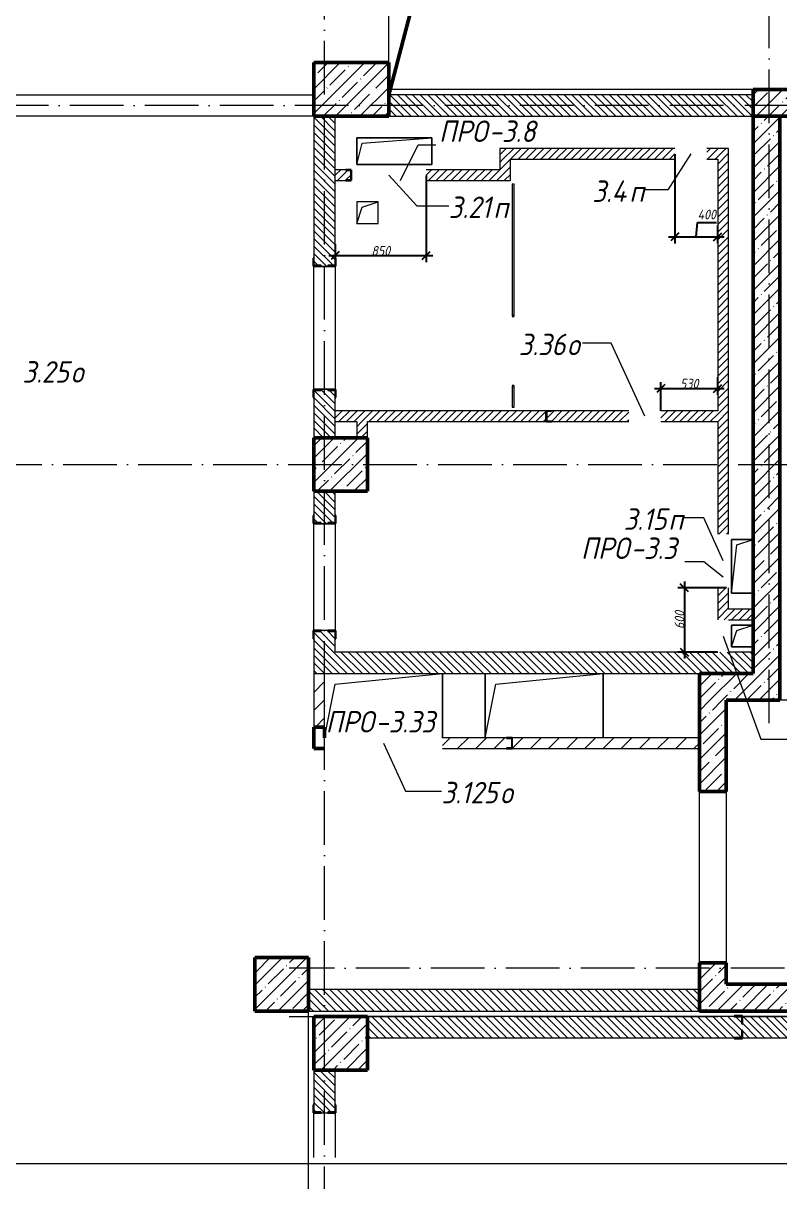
# Model space of a CAD drawing. Header units: millimetres. Extents: x -401725 to 250493, y 305116 to 802890.
# Drawn here: x 235222 to 242285, y 368780 to 379592 of the extents above; entities that cross this region are included whole.
import ezdxf

# ---------------------------------------------------------------- set-up
doc = ezdxf.new("R2010")
doc.units = ezdxf.units.MM
doc.linetypes.add('50_200_ШТРИХ_1Т_ш5_п1_п1_', pattern=[700, 500, -100, 0, -100])
for name, color, linetype, lineweight in [('A-____-____-DIMS', 7, 'Continuous', 9), ('A-DETL-____-OTLN-1', 7, 'Continuous', 50), ('A-DOOR-OPNG-MCUT', 7, 'Continuous', 35), ('A-FLOR-____-OTLN', 7, 'Continuous', 9), ('A-GENM-____-IDEN', 7, 'Continuous', 9), ('A-GENM-____-MCUT', 7, 'Continuous', 25), ('A-GENM-____-OTLN', 7, 'Continuous', 9), ('A-GENM-____-OTLN-1', 7, 'Continuous', 25), ('A-GLAZ-____-IDEN', 7, 'Continuous', 9), ('A-WALL-____-MCUT', 7, 'Continuous', 13), ('A-WALL-____-MCUT-2', 7, 'Continuous', 50), ('A-WALL-____-OTLN', 7, 'Continuous', 9), ('A-WALL-____-PATT-1', 7, 'Continuous', 9), ('A-WALL-FNSH-MCUT-1', 7, 'Continuous', 9), ('I-WALL-____-OTLN', 7, 'Continuous', 9), ('S-COLS-____-MCUT', 7, 'Continuous', 50), ('S-COLS-____-OTLN', 7, 'Continuous', 9), ('S-GRID-____-OTLN-1', 7, '50_200_ШТРИХ_1Т_ш5_п1_п1_', 9)]:
    doc.layers.add(name, color=color, linetype=linetype, lineweight=lineweight)
doc.layers.add('A-DOOR-____-OTLN-1', color=7, linetype='Continuous', lineweight=9, true_color=0xffffff)
doc.layers.add('G-____-____-SYMB-1', color=9, linetype='Continuous', lineweight=9, true_color=0x808080)
doc.styles.add('ISOCPEUR_I_11', font='isocpeui.ttf', dxfattribs={"width": 0.9, "height": 200})
doc.styles.add('ISOCPEUR_I_7', font='isocpeui.ttf', dxfattribs={"width": 0.9, "height": 90})
doc.dimstyles.new('ISO-1_8_0_9К_СРЕДНИЙ_Кладочные_1', dxfattribs={"dimscale": 304.8, "dimtxt": 89.638306, "dimasz": 0.246063, "dimexe": 0.19685, "dimexo": 0, "dimgap": 0, "dimtad": 1, "dimdec": 3, "dimrnd": 0.001, "dimdsep": 46, "dimtxsty": 'ISOCPEUR_I_7', "dimblk1": 'OBLIQUE', "dimblk2": 'OBLIQUE', "dimsah": 1, "dimcen": 0.09, "dimdle": 0.19685, "dimazin": 0, "dimtfac": 1, "dimtdec": 4, "dimtix": 1, "dimtmove": 0, "dimatfit": 3, "dimfxl": 1, "dimtvp": 1, "dimtolj": 1, "dimtzin": 0, "dimarcsym": 2})
doc.dimstyles.new('ISO-1_8_0_9К_СРЕДНИЙ_Кладочные_2', dxfattribs={"dimscale": 304.8, "dimtxt": 89.638306, "dimasz": 0.246063, "dimexe": 0.19685, "dimexo": 0, "dimgap": 0, "dimtad": 1, "dimdec": 3, "dimrnd": 0.001, "dimdsep": 46, "dimtxsty": 'ISOCPEUR_I_7', "dimblk1": 'OBLIQUE', "dimblk2": 'OBLIQUE', "dimsah": 1, "dimcen": 0.09, "dimdle": 0.19685, "dimazin": 0, "dimtfac": 1, "dimtdec": 4, "dimtix": 1, "dimtmove": 1, "dimatfit": 3, "dimfxl": 1, "dimtvp": 1, "dimtolj": 1, "dimtzin": 0, "dimarcsym": 2})
pattern_1 = [(135, (144685.44, 323542.244), (-35.35534, -35.35534), [])]
pattern_2 = [(45, (144685.44, 323542.24), (-84.85281, 84.85281), [])]
pattern_3 = [(45, (144685.44, 323542.24), (-114.04925, 114.04925), []), (45, (144799.49, 323542.24), (-114.04925, 114.04925), [201.612, -40.322, 3.353, -36.97])]
pattern_4 = [(45, (144685.44, 323542.244), (-35.35534, 35.35534), [])]

# ---------------------------------------------------------------- blocks, each defined once
blk = doc.blocks.new('BSC_Колонна _Прямоугольная - 500х700-V110-АР1_План отверстий 3 этажа в осях 1-64_Ю-ЯЯ')
at = {"layer": 'S-COLS-____-OTLN'}
h = blk.add_hatch(dxfattribs=at)
h.set_pattern_fill('FP_115', color=256, style=0, pattern_type=2)
h.set_pattern_definition([(315, (-55431.04, 93600), (114.04925, 114.04925), []), (315, (-55431.04, 93485.95), (114.04925, 114.04925), [201.613, -40.323, 3.353, -36.97])])
h.paths.add_polyline_path([(-250, 350), (-250, -350), (250, -350), (250, 350)], flags=0)
at = {"layer": 'S-COLS-____-MCUT'}
for p, q in [((250, 350), (-250, 350)), ((-250, 350), (-250, -350)), ((250, -350), (250, 350)), ((-250, -350), (250, -350))]:
    blk.add_line(p, q, dxfattribs=at)
blk = doc.blocks.new('BSC_Колонна _Прямоугольная - 500х500-V115-АР1_План отверстий 3 этажа в осях 1-64_Ю-ЯЯ')
at = {"layer": 'S-COLS-____-OTLN'}
h = blk.add_hatch(dxfattribs=at)
h.set_pattern_fill('FP_120', color=256, style=0, pattern_type=2)
h.set_pattern_definition([(45, (-93500, -46531.04), (-114.04925, 114.04925), []), (45, (-93385.95, -46531.04), (-114.04925, 114.04925), [201.613, -40.323, 3.353, -36.97])])
h.paths.add_polyline_path([(-250, -250), (250, -250), (250, 250), (-250, 250)], flags=0)
at = {"layer": 'S-COLS-____-MCUT'}
for p, q in [((250, 250), (-250, 250)), ((-250, 250), (-250, -250)), ((250, -250), (250, 250)), ((-250, -250), (250, -250))]:
    blk.add_line(p, q, dxfattribs=at)
blk = doc.blocks.new('BSC_Колонна _Прямоугольная - 500х500-V123-АР1_План отверстий 3 этажа в осях 1-64_Ю-ЯЯ')
at = {"layer": 'S-COLS-____-OTLN'}
h = blk.add_hatch(dxfattribs=at)
h.set_pattern_fill('FP_128', color=256, style=0, pattern_type=2)
h.set_pattern_definition([(45, (-92950, -47081.04), (-114.04925, 114.04925), []), (45, (-92835.95, -47081.04), (-114.04925, 114.04925), [201.613, -40.323, 3.353, -36.97])])
h.paths.add_polyline_path([(-250, -250), (250, -250), (250, 250), (-250, 250)], flags=0)
at = {"layer": 'S-COLS-____-MCUT'}
for p, q in [((250, 250), (-250, 250)), ((-250, 250), (-250, -250)), ((250, -250), (250, 250)), ((-250, -250), (250, -250))]:
    blk.add_line(p, q, dxfattribs=at)
blk = doc.blocks.new('BSC_Колонна _Прямоугольная - 500х500-V146-АР1_План отверстий 3 этажа в осях 1-64_Ю-ЯЯ')
at = {"layer": 'S-COLS-____-OTLN'}
h = blk.add_hatch(dxfattribs=at)
h.set_pattern_fill('FP_151', color=256, style=0, pattern_type=2)
h.set_pattern_definition([(45, (-93500, -51931.04), (-114.04925, 114.04925), []), (45, (-93385.95, -51931.04), (-114.04925, 114.04925), [201.613, -40.323, 3.353, -36.97])])
h.paths.add_polyline_path([(-250, -250), (250, -250), (250, 250), (-250, 250)], flags=0)
at = {"layer": 'S-COLS-____-MCUT'}
for p, q in [((250, 250), (-250, 250)), ((-250, 250), (-250, -250)), ((250, -250), (250, 250)), ((-250, -250), (250, -250))]:
    blk.add_line(p, q, dxfattribs=at)
blk = doc.blocks.new('DOR_ДУ_распашная__1Ст_Прямоугольная_ШЕР - Вн_650х2100h_Кабинки С_у-19996353-АР1_План отверстий 3 этажа в осях 1-64_Ю-ЯЯ')
at = {"layer": 'A-DOOR-OPNG-MCUT'}
for p, q in [((-325, 10), (-325, -10)), ((325, -10), (325, 10))]:
    blk.add_line(p, q, dxfattribs=at)
blk = doc.blocks.new('Фахверк_СКБ_Уголок - 200_3550-28267367-АР1_План отверстий 3 этажа в осях 1-64_Ю-ЯЯ')
at = {"layer": 'A-GENM-____-MCUT'}
for p, q in [((200, 156), (125, 156)), ((125, 156), (125, 81)), ((131, 81), (131, 150)), ((131, 150), (200, 150)), ((200, 150), (200, 156)), ((125, 81), (131, 81)), ((131, 19), (125, 19)), ((125, 19), (125, -56)), ((131, -50), (131, 19)), ((125, -56), (200, -56)), ((200, -50), (131, -50)), ((200, -56), (200, -50))]:
    blk.add_line(p, q, dxfattribs=at)
blk = doc.blocks.new('154_Стойка_СКБ_Уголок - СМ-2180_200-28268025-АР1_План отверстий 3 этажа в осях 1-64_Ю-ЯЯ')
at = {"layer": 'A-GENM-____-MCUT'}
for p, q in [((125, 156), (125, 81)), ((200, 156), (125, 156)), ((131, 81), (131, 150)), ((131, 150), (200, 150)), ((200, 150), (200, 156)), ((125, 81), (131, 81)), ((131, 19), (125, 19)), ((125, 19), (125, -56)), ((131, -50), (131, 19)), ((125, -56), (200, -56)), ((200, -50), (131, -50)), ((200, -56), (200, -50))]:
    blk.add_line(p, q, dxfattribs=at)
blk = doc.blocks.new('Стойка_Влож_Полоса боковая - Полоса-28213942-АР1_План отверстий 3 этажа в осях 1-64_Ю-ЯЯ')
at = {"layer": 'A-GENM-____-OTLN'}
for p, q in [((-5, 60), (0, 60)), ((-5, -60), (-5, 60)), ((0, -60), (-5, -60))]:
    blk.add_line(p, q, dxfattribs=at)
blk = doc.blocks.new('Фахверк_СКБ_Уголок - 200_3960-28268576-АР1_План отверстий 3 этажа в осях 1-64_Ю-ЯЯ')
at = {"layer": 'A-GENM-____-MCUT'}
for p, q in [((200, 156), (125, 156)), ((125, 156), (125, 81)), ((131, 81), (131, 150)), ((131, 150), (200, 150)), ((200, 150), (200, 156)), ((125, 81), (131, 81)), ((131, 19), (125, 19)), ((125, 19), (125, -56)), ((131, -50), (131, 19)), ((125, -56), (200, -56)), ((200, -50), (131, -50)), ((200, -56), (200, -50))]:
    blk.add_line(p, q, dxfattribs=at)
blk = doc.blocks.new('154_Фахверк_СКБ_Швеллер - Тип_100_3960-28336563-АР1_План отверстий 3 этажа в осях 1-64_Ю-ЯЯ')
at = {"layer": 'A-GENM-____-MCUT'}
for p, q in [((125, 50), (175, 50)), ((125, -50), (125, 50)), ((128, 47), (128, -47)), ((175, 47), (128, 47)), ((175, 50), (175, 47)), ((175, -50), (125, -50)), ((128, -47), (175, -47)), ((175, -47), (175, -50))]:
    blk.add_line(p, q, dxfattribs=at)
blk = doc.blocks.new('154_Фахверк_СКБ_Швеллер - Тип_100_3960-28515445-АР1_План отверстий 3 этажа в осях 1-64_Ю-ЯЯ')
at = {"layer": 'A-GENM-____-MCUT'}
for p, q in [((175, 50), (125, 50)), ((125, 50), (125, -50)), ((128, 47), (175, 47)), ((128, -47), (128, 47)), ((175, 47), (175, 50)), ((125, -50), (175, -50)), ((175, -47), (128, -47)), ((175, -50), (175, -47))]:
    blk.add_line(p, q, dxfattribs=at)
blk = doc.blocks.new('154_Фахверк_СКБ_Швеллер - Тип_100_3960_зеркало-29806508-АР1_План отверстий 3 этажа в осях 1-64_Ю-ЯЯ')
at = {"layer": 'A-GENM-____-MCUT'}
for p, q in [((175, 50), (125, 50)), ((125, 50), (125, -50)), ((128, 47), (175, 47)), ((128, -47), (128, 47)), ((175, 47), (175, 50)), ((125, -50), (175, -50)), ((175, -47), (128, -47)), ((175, -50), (175, -47))]:
    blk.add_line(p, q, dxfattribs=at)
blk = doc.blocks.new('AR_Отверстие прямоугольное _в плите_ - AR_Отверстие прямоугольное _в плите_-30459207-АР1_План отверстий 3 этажа в осях 1-64_Ю-ЯЯ')
at = {"layer": 'A-GENM-____-OTLN'}
for p, q in [((100, 100), (-100, 100)), ((-100, 100), (-100, -100)), ((-100, -100), (-50, 50)), ((-50, 50), (100, 100)), ((100, -100), (100, 100)), ((-100, -100), (100, -100))]:
    blk.add_line(p, q, dxfattribs=at)
blk = doc.blocks.new('AR_Отверстие прямоугольное _в плите_ - AR_Отверстие прямоугольное _в плите_-30229458-АР1_План отверстий 3 этажа в осях 1-64_Ю-ЯЯ')
at = {"layer": 'A-GENM-____-OTLN'}
for p, q in [((100, 250), (-100, 250)), ((-100, 250), (-100, -250)), ((-50, 200), (100, 250)), ((-100, -250), (-50, 200)), ((-100, -250), (100, -250))]:
    blk.add_line(p, q, dxfattribs=at)
blk = doc.blocks.new('AR_Отверстие прямоугольное _в плите_ - AR_Отверстие прямоугольное _в плите_-30459221-АР1_План отверстий 3 этажа в осях 1-64_Ю-ЯЯ')
at = {"layer": 'A-GENM-____-OTLN'}
for p, q in [((350, 125), (-350, 125)), ((-350, 125), (-350, -125)), ((-300, 75), (350, 125)), ((350, -125), (350, 125)), ((-350, -125), (-300, 75)), ((-350, -125), (350, -125))]:
    blk.add_line(p, q, dxfattribs=at)
blk = doc.blocks.new('AR_Отверстие прямоугольное _в плите_ - AR_Отверстие прямоугольное _в плите_-V194-АР1_План отверстий 3 этажа в осях 1-64_Ю-ЯЯ')
at = {"layer": 'A-GENM-____-OTLN'}
for p, q in [((100, 100), (-100, 100)), ((-100, 100), (-100, -100)), ((-100, -100), (-50, 50)), ((-50, 50), (100, 100)), ((-100, -100), (100, -100))]:
    blk.add_line(p, q, dxfattribs=at)
blk = doc.blocks.new('AR_Отверстие прямоугольное _в плите_ - AR_Отверстие прямоугольное _в плите_-30552682-АР1_План отверстий 3 этажа в осях 1-64_Ю-ЯЯ')
at = {"layer": 'A-GENM-____-OTLN'}
for p, q in [((-550, 300), (-550, -300)), ((-450, 200), (550, 300)), ((550, -300), (550, 300)), ((-550, -300), (-450, 200))]:
    blk.add_line(p, q, dxfattribs=at)
blk = doc.blocks.new('AR_Отверстие прямоугольное _в плите_ - AR_Отверстие прямоугольное _в плите_-V204-АР1_План отверстий 3 этажа в осях 1-64_Ю-ЯЯ')
at = {"layer": 'A-GENM-____-OTLN'}
for p, q in [((-450, 200), (550, 300)), ((550, -300), (550, 300)), ((-550, -300), (-450, 200))]:
    blk.add_line(p, q, dxfattribs=at)
blk = doc.blocks.new('BSC_Колонна _Прямоугольная1 - 200х100 _металл_-V211-АР1_План отверстий 3 этажа в осях 1-64_Ю-ЯЯ')
at = {"layer": 'S-COLS-____-MCUT'}
for p, q in [((0, 50), (-100, 50)), ((-100, 50), (-100, -50)), ((100, -50), (100, 50)), ((-100, -50), (100, -50))]:
    blk.add_line(p, q, dxfattribs=at)
blk = doc.blocks.new('_Oblique')
at = {"color": 0, "linetype": 'ByBlock', "lineweight": -2}
blk.add_line((-0.5, -0.5), (0.5, 0.5), dxfattribs=at)
blk = doc.blocks.new('*D9696')
at = {"layer": 'A-____-____-DIMS', "color": 0, "lineweight": -2, "transparency": 16777216}
for p, q in [((238985, 378171), (238985, 377363)), ((238135, 377529), (238135, 377363)), ((238075, 377423), (239045, 377423))]:
    blk.add_line(p, q, dxfattribs=at)
at = {"layer": 'Defpoints', "color": 0, "transparency": 16777216}
for p in [(238985, 378171), (238135, 377529), (238985, 377423)]:
    blk.add_point(p, dxfattribs=at)
at = {"layer": 'A-____-____-DIMS', "color": 0, "lineweight": -2, "transparency": 16777216, "xscale": 75, "yscale": 75, "zscale": 75, "rotation": 180}
blk.add_blockref('_Oblique', (238135, 377423), dxfattribs=at)
at = {"layer": 'A-____-____-DIMS', "color": 0, "lineweight": -2, "transparency": 16777216, "xscale": 75, "yscale": 75, "zscale": 75}
blk.add_blockref('_Oblique', (238985, 377423), dxfattribs=at)
at = {"layer": 'A-____-____-DIMS', "color": 0, "transparency": 16777216, "insert": (238560, 377468), "char_height": 90, "width": 409.58, "attachment_point": 5, "style": 'ISOCPEUR_I_7'}
blk.add_mtext('\\A1;850', dxfattribs=at)
blk = doc.blocks.new('*D9697')
at = {"layer": 'A-____-____-DIMS', "color": 0, "lineweight": -2, "transparency": 16777216}
for p, q in [((241305, 378370), (241305, 377537)), ((241505, 377597), (241517, 377731)), ((241517, 377731), (241693, 377731)), ((241705, 377703), (241705, 377537)), ((241245, 377597), (241765, 377597))]:
    blk.add_line(p, q, dxfattribs=at)
at = {"layer": 'Defpoints', "color": 0, "transparency": 16777216}
for p in [(241305, 378370), (241705, 377703), (241705, 377597)]:
    blk.add_point(p, dxfattribs=at)
at = {"layer": 'A-____-____-DIMS', "color": 0, "lineweight": -2, "transparency": 16777216, "xscale": 75, "yscale": 75, "zscale": 75, "rotation": 180}
blk.add_blockref('_Oblique', (241305, 377597), dxfattribs=at)
at = {"layer": 'A-____-____-DIMS', "color": 0, "lineweight": -2, "transparency": 16777216, "xscale": 75, "yscale": 75, "zscale": 75}
blk.add_blockref('_Oblique', (241705, 377597), dxfattribs=at)
at = {"layer": 'A-____-____-DIMS', "color": 0, "transparency": 16777216, "insert": (241517, 377851), "char_height": 90, "width": 426.13, "attachment_point": 1, "line_spacing_factor": 1.149209, "style": 'ISOCPEUR_I_7'}
blk.add_mtext('\\A1;400', dxfattribs=at)
blk = doc.blocks.new('*D9698')
at = {"layer": 'A-____-____-DIMS', "color": 0, "lineweight": -2, "transparency": 16777216}
for p, q in [((241787, 374323), (241334, 374323)), ((241394, 374383), (241394, 373663)), ((241705, 373723), (241334, 373723))]:
    blk.add_line(p, q, dxfattribs=at)
at = {"layer": 'Defpoints', "color": 0, "transparency": 16777216}
for p in [(241787, 374323), (241394, 373723), (241705, 373723)]:
    blk.add_point(p, dxfattribs=at)
at = {"layer": 'A-____-____-DIMS', "color": 0, "lineweight": -2, "transparency": 16777216, "xscale": 75, "yscale": 75, "zscale": 75}
for p, rotation in [((241394, 374323), 90), ((241394, 373723), 270)]:
    blk.add_blockref('_Oblique', p, dxfattribs=dict(at, rotation=rotation))
at = {"layer": 'A-____-____-DIMS', "color": 0, "transparency": 16777216, "insert": (241349, 374023), "char_height": 90, "width": 409.58, "attachment_point": 5, "rotation": 90, "style": 'ISOCPEUR_I_7'}
blk.add_mtext('\\A1;600', dxfattribs=at)
blk = doc.blocks.new('*D9608')
at = {"layer": 'A-____-____-DIMS', "color": 0, "lineweight": -2, "transparency": 16777216}
for p, q in [((241175, 375973), (241175, 376243)), ((241705, 376289), (241705, 376123)), ((241115, 376183), (241765, 376183))]:
    blk.add_line(p, q, dxfattribs=at)
at = {"layer": 'Defpoints', "color": 0, "transparency": 16777216}
for p in [(241705, 376289), (241705, 376183), (241175, 375973)]:
    blk.add_point(p, dxfattribs=at)
at = {"layer": 'A-____-____-DIMS', "color": 0, "lineweight": -2, "transparency": 16777216, "xscale": 75, "yscale": 75, "zscale": 75, "rotation": 180}
blk.add_blockref('_Oblique', (241175, 376183), dxfattribs=at)
at = {"layer": 'A-____-____-DIMS', "color": 0, "lineweight": -2, "transparency": 16777216, "xscale": 75, "yscale": 75, "zscale": 75}
blk.add_blockref('_Oblique', (241705, 376183), dxfattribs=at)
at = {"layer": 'A-____-____-DIMS', "color": 0, "transparency": 16777216, "insert": (241440, 376228), "char_height": 90, "width": 409.58, "attachment_point": 5, "style": 'ISOCPEUR_I_7'}
blk.add_mtext('\\A1;530', dxfattribs=at)

msp = doc.modelspace()

# ---------------------------------------------------------------- hatches: boundary and pattern name
at = {"layer": 'A-WALL-____-PATT-1'}
h = msp.add_hatch(dxfattribs=at)
h.set_pattern_fill('FP_12', color=256, style=0, pattern_type=2)
h.set_pattern_definition(pattern_3)
h.paths.add_polyline_path([(245435.4376, 378723.2863), (245435.4376, 378973.2863), (242035.4376, 378973.2863), (242035.4376, 378723.2863), (243649.4118, 378723.2863)], flags=0)
h = msp.add_hatch(dxfattribs=at)
h.set_pattern_fill('FP_9', color=256, style=0, pattern_type=2)
h.set_pattern_definition(pattern_1)
h.paths.add_polyline_path([(242035.4376, 378723.2863), (242035.4376, 378923.2863), (238635.4376, 378923.2863), (238635.4376, 378723.2863), (240114.4832, 378723.2863)], flags=0)
h = msp.add_hatch(dxfattribs=at)
h.set_pattern_fill('FP_9', color=256, style=0, pattern_type=2)
h.set_pattern_definition(pattern_1)
h.paths.add_polyline_path([(238004.4376, 375723.2863), (238135.4376, 375723.2863), (238135.4376, 376167.2863), (238066.4376, 376167.2863), (238066.4376, 376173.2863), (238004.4376, 376173.2863), (238004.4376, 376167.2863), (237935.4376, 376167.2863), (237935.4376, 375723.2863)], flags=0)
h.paths.add_polyline_path([(238004.4376, 377323.2863), (238066.4376, 377323.2863), (238066.4376, 377329.2863), (238135.4376, 377329.2863), (238135.4376, 378723.2863), (237935.4376, 378723.2863), (237935.4376, 377329.2863), (238004.4376, 377329.2863)], flags=0)
h = msp.add_hatch(dxfattribs=at)
h.set_pattern_fill('FP_12', color=256, style=0, pattern_type=2)
h.set_pattern_definition(pattern_3)
h.paths.add_polyline_path([(242035.4376, 373523.2863), (242285.4376, 373523.2863), (242285.4376, 378723.2863), (242035.4376, 378723.2863), (242035.4376, 374307.7567)], flags=0)
h = msp.add_hatch(dxfattribs=at)
h.set_pattern_fill('FP_8', color=256, style=0, pattern_type=2)
h.set_pattern_definition(pattern_4)
h.paths.add_polyline_path([(241605.4376, 378323.2863), (241705.4376, 378323.2863), (241705.4376, 378423.2863), (241605.4376, 378423.2863), (241605.4376, 378418.1184)], flags=0)
h.paths.add_polyline_path([(239770.4376, 378323.2863), (241305.4376, 378323.2863), (241305.4376, 378423.2863), (239670.4376, 378423.2863), (239670.4376, 378323.2863)], flags=0)
h = msp.add_hatch(dxfattribs=at)
h.set_pattern_fill('FP_8', color=256, style=0, pattern_type=2)
h.set_pattern_definition(pattern_4)
h.paths.add_polyline_path([(241805.4376, 374023.2863), (241805.4376, 374323.2863), (241705.4376, 374323.2863), (241705.4376, 374023.2863), (241780.4376, 374023.2863)], flags=0)
h.paths.add_polyline_path([(241767.5998, 374823.2863), (241805.4376, 374823.2863), (241805.4376, 378423.2863), (241705.4376, 378423.2863), (241705.4376, 374823.2863), (241765.4376, 374823.2863)], flags=0)
h = msp.add_hatch(dxfattribs=at)
h.set_pattern_fill('FP_8', color=256, style=0, pattern_type=2)
h.set_pattern_definition(pattern_4)
h.paths.add_polyline_path([(239770.4376, 378123.2863), (239770.4376, 378323.2863), (239670.4376, 378323.2863), (239670.4376, 378123.2863)], flags=0)
h = msp.add_hatch(dxfattribs=at)
h.set_pattern_fill('FP_8', color=256, style=0, pattern_type=2)
h.set_pattern_definition(pattern_4)
h.paths.add_polyline_path([(238235.4376, 378123.2863), (238235.4376, 378126.2863), (238282.4376, 378126.2863), (238282.4376, 378220.2863), (238235.4376, 378220.2863), (238235.4376, 378223.2863), (238135.4376, 378223.2863), (238135.4376, 378123.2863)], flags=0)
h.paths.add_polyline_path([(239670.4376, 378123.2863), (239670.4376, 378223.2863), (238985.4376, 378223.2863), (238985.4376, 378123.2863)], flags=0)
h = msp.add_hatch(dxfattribs=at)
h.set_pattern_fill('FP_8', color=256, style=0, pattern_type=2)
h.set_pattern_definition(pattern_4)
h.paths.add_polyline_path([(241175.4376, 375873.2863), (241705.4376, 375873.2863), (241705.4376, 375973.2863), (241175.4376, 375973.2863), (241175.4376, 375957.0784)], flags=0)
h.paths.add_polyline_path([(240875.4376, 375873.2863), (240875.4376, 375973.2863), (240155.4376, 375973.2863), (240155.4376, 375970.2863), (240108.4376, 375970.2863), (240108.4376, 375876.2863), (240155.4376, 375876.2863), (240155.4376, 375873.2863)], flags=0)
h.paths.add_polyline_path([(238435.4376, 375873.2863), (240105.4376, 375873.2863), (240105.4376, 375973.2863), (238135.4376, 375973.2863), (238135.4376, 375873.2863), (238347.0189, 375873.2863)], flags=0)
h = msp.add_hatch(dxfattribs=at)
h.set_pattern_fill('FP_8', color=256, style=0, pattern_type=2)
h.set_pattern_definition(pattern_4)
h.paths.add_polyline_path([(238335.4376, 375723.2863), (238435.4376, 375723.2863), (238435.4376, 375873.2863), (238335.4376, 375873.2863)], flags=0)
h = msp.add_hatch(dxfattribs=at)
h.set_pattern_fill('FP_9', color=256, style=0, pattern_type=2)
h.set_pattern_definition(pattern_1)
h.paths.add_polyline_path([(238135.4376, 373523.2863), (238135.4376, 373917.2863), (238066.4376, 373917.2863), (238066.4376, 373923.2863), (238004.4376, 373923.2863), (238004.4376, 373917.2863), (237935.4376, 373917.2863), (237935.4376, 373523.2863)], flags=0)
h.paths.add_polyline_path([(238004.4376, 374923.2863), (238066.4376, 374923.2863), (238066.4376, 374929.2863), (238135.4376, 374929.2863), (238135.4376, 375223.2863), (237935.4376, 375223.2863), (237935.4376, 374929.2863), (238004.4376, 374929.2863)], flags=0)
h = msp.add_hatch(dxfattribs=at)
h.set_pattern_fill('FP_8', color=256, style=0, pattern_type=2)
h.set_pattern_definition(pattern_4)
h.paths.add_polyline_path([(242035.4376, 374023.2863), (242035.4376, 374123.2863), (241805.4376, 374123.2863), (241805.4376, 374023.2863), (241881.9475, 374023.2863)], flags=0)
h = msp.add_hatch(dxfattribs=at)
h.set_pattern_fill('FP_9', color=256, style=0, pattern_type=2)
h.set_pattern_definition(pattern_1)
h.paths.add_polyline_path([(242035.4376, 373523.2863), (242035.4376, 373723.2863), (238135.4376, 373723.2863), (238135.4376, 373523.2863), (241881.9475, 373523.2863)], flags=0)
h = msp.add_hatch(dxfattribs=at)
h.set_pattern_fill('FP_7', color=256, style=0, pattern_type=2)
h.set_pattern_definition(pattern_2)
h.paths.add_polyline_path([(237935.4376, 373023.2863), (238035.4376, 373023.2863), (238035.4376, 373523.2863), (237935.4376, 373523.2863)], flags=0)
h = msp.add_hatch(dxfattribs=at)
h.set_pattern_fill('FP_12', color=256, style=0, pattern_type=2)
h.set_pattern_definition(pattern_3)
h.paths.add_polyline_path([(241785.4376, 373273.2863), (242285.4376, 373273.2863), (242285.4376, 373523.2863), (241535.4376, 373523.2863), (241535.4376, 373273.2863)], flags=0)
h = msp.add_hatch(dxfattribs=at)
h.set_pattern_fill('FP_12', color=256, style=0, pattern_type=2)
h.set_pattern_definition(pattern_3)
h.paths.add_polyline_path([(241535.4376, 370623.2863), (241785.4376, 370623.2863), (241785.4376, 370823.2863), (241535.4376, 370823.2863)], flags=0)
h.paths.add_polyline_path([(241785.4376, 372423.2863), (241785.4376, 373273.2863), (241535.4376, 373273.2863), (241535.4376, 372423.2863)], flags=0)
h = msp.add_hatch(dxfattribs=at)
h.set_pattern_fill('FP_7', color=256, style=0, pattern_type=2)
h.set_pattern_definition(pattern_2)
h.paths.add_polyline_path([(241535.4376, 372823.2863), (241535.4376, 372923.2863), (239785.4376, 372923.2863), (239785.4376, 372823.2863), (240114.4832, 372823.2863)], flags=0)
h.paths.add_polyline_path([(239735.4376, 372823.2863), (239735.4376, 372826.2863), (239782.4376, 372826.2863), (239782.4376, 372920.2863), (239735.4376, 372920.2863), (239735.4376, 372923.2863), (239135.4376, 372923.2863), (239135.4376, 372823.2863)], flags=0)
h = msp.add_hatch(dxfattribs=at)
h.set_pattern_fill('FP_12', color=256, style=0, pattern_type=2)
h.set_pattern_definition(pattern_3)
h.paths.add_polyline_path([(245935.4376, 370373.2863), (245935.4376, 370623.2863), (241535.4376, 370623.2863), (241535.4376, 370373.2863), (245416.8761, 370373.2863)], flags=0)
h = msp.add_hatch(dxfattribs=at)
h.set_pattern_fill('FP_9', color=256, style=0, pattern_type=2)
h.set_pattern_definition(pattern_1)
h.paths.add_polyline_path([(241535.4376, 370373.2863), (241535.4376, 370573.2863), (237885.4376, 370573.2863), (237885.4376, 370373.2863), (240114.4832, 370373.2863)], flags=0)
h = msp.add_hatch(dxfattribs=at)
h.set_pattern_fill('FP_9', color=256, style=0, pattern_type=2)
h.set_pattern_definition(pattern_1)
h.paths.add_polyline_path([(245435.4376, 370123.2863), (245435.4376, 370323.2863), (241935.4376, 370323.2863), (241935.4376, 370254.2863), (241929.4376, 370254.2863), (241929.4376, 370323.2863), (238435.4376, 370323.2863), (238435.4376, 370123.2863), (241929.4376, 370123.2863), (241929.4376, 370192.2863), (241935.4376, 370192.2863), (241935.4376, 370123.2863), (245416.8761, 370123.2863)], flags=0)
h = msp.add_hatch(dxfattribs=at)
h.set_pattern_fill('FP_9', color=256, style=0, pattern_type=2)
h.set_pattern_definition(pattern_1)
h.paths.add_polyline_path([(237935.4376, 366473.2863), (238135.4376, 366473.2863), (238135.4376, 367073.2863), (237935.4376, 367073.2863), (237935.4376, 367042.5737)], flags=0)
h.paths.add_polyline_path([(238004.4376, 367473.2863), (238066.4376, 367473.2863), (238066.4376, 367479.2863), (238135.4376, 367479.2863), (238134.4776, 367717.2863), (238066.4376, 367717.2863), (238066.4376, 367723.2863), (238004.4376, 367723.2863), (238004.4376, 367717.2863), (237935.4376, 367717.2863), (237935.4376, 367479.2863), (238004.4376, 367479.2863)], flags=0)
h.paths.add_polyline_path([(238004.4376, 369423.2863), (238066.4376, 369423.2863), (238066.4376, 369429.2863), (238135.4376, 369429.2863), (238135.4376, 369823.2863), (237935.4376, 369823.2863), (237935.4376, 369429.2863), (238004.4376, 369429.2863)], flags=0)

# ---------------------------------------------------------------- linework, layer by layer
at = {"layer": 'A-DETL-____-OTLN-1'}
msp.add_line((238635.4376, 378923.2863), (245435.4376, 405073.2863), dxfattribs=at)
at = {"layer": 'A-FLOR-____-OTLN'}
for p, q in [((238635.4376, 379223.2863), (238635.4376, 384673.2863)), ((242035.4376, 378973.2863), (238635.4376, 378973.2863)), ((238335.4376, 378523.2863), (239035.4376, 378523.2863)), ((238335.4376, 378273.2863), (238335.4376, 378523.2863)), ((239035.4376, 378523.2863), (239035.4376, 378273.2863)), ((239035.4376, 378273.2863), (238335.4376, 378273.2863)), ((241835.4376, 374773.2863), (242035.4376, 374773.2863)), ((241835.4376, 374273.2863), (241835.4376, 374773.2863)), ((242035.4376, 374273.2863), (241835.4376, 374273.2863)), ((241835.4376, 373973.2863), (242035.4376, 373973.2863)), ((241835.4376, 373773.2863), (241835.4376, 373973.2863)), ((242035.4376, 373773.2863), (241835.4376, 373773.2863)), ((239135.4376, 373523.2863), (239135.4376, 372923.2863)), ((239535.4376, 372923.2863), (239535.4376, 373523.2863)), ((240635.4376, 373523.2863), (240635.4376, 372923.2863)), ((242965.4376, 373273.2863), (242285.4376, 373273.2863)), ((237885.4376, 367023.2863), (237885.4376, 370373.2863))]:
    msp.add_line(p, q, dxfattribs=at)
at = {"layer": 'A-GENM-____-IDEN'}
for p, q in [((238744.7265, 378123.2863), (238909.5444, 378456.0075)), ((238909.5444, 378456.0075), (239074.3623, 378456.0075)), ((241577.4419, 374564.9725), (241399.4462, 374564.9725)), ((241755.4376, 374421.566), (241577.4419, 374564.9725))]:
    msp.add_line(p, q, dxfattribs=at)
at = {"layer": 'A-GLAZ-____-IDEN'}
for p, q in [((241455.4376, 378373.2863), (241239.5974, 378035.9321)), ((238635.4376, 378173.2863), (238897.6787, 377886.0818)), ((241239.5974, 378035.9321), (241023.7573, 378035.9321)), ((238897.6787, 377886.0818), (239194.736, 377886.0818)), ((240711.838, 376606.0136), (240443.4669, 376606.0136)), ((241025.4376, 375923.2863), (240711.838, 376606.0136)), ((241577.4419, 374975.8832), (241387.2911, 374975.8832)), ((241755.4376, 374573.2863), (241577.4419, 374975.8832)), ((241755.4376, 373873.2863), (242108.2545, 372909.746)), ((242108.2545, 372909.746), (242390.8808, 372909.746)), ((238585.4376, 372873.2863), (238791.5459, 372424.3301)), ((238791.5459, 372424.3301), (239127.6681, 372424.3301))]:
    msp.add_line(p, q, dxfattribs=at)
at = {"layer": 'A-WALL-____-MCUT'}
for p, q in [((242035.4376, 378923.2863), (238635.4376, 378923.2863)), ((237935.4376, 378723.2863), (237935.4376, 377398.2863)), ((238135.4376, 377398.2863), (238135.4376, 378723.2863)), ((238635.4376, 378723.2863), (242035.4376, 378723.2863)), ((238004.4376, 377323.2863), (238066.4376, 377323.2863)), ((238066.4376, 376173.2863), (238004.4376, 376173.2863)), ((237935.4376, 376098.2863), (237935.4376, 375723.2863)), ((238135.4376, 375723.2863), (238135.4376, 376098.2863)), ((237935.4376, 375223.2863), (237935.4376, 374998.2863)), ((238135.4376, 374998.2863), (238135.4376, 375223.2863)), ((238004.4376, 374923.2863), (238066.4376, 374923.2863)), ((238066.4376, 373923.2863), (238004.4376, 373923.2863)), ((237935.4376, 373848.2863), (237935.4376, 373523.2863)), ((238135.4376, 373723.2863), (238135.4376, 373848.2863)), ((241705.4376, 373723.2863), (238135.4376, 373723.2863)), ((242035.4376, 373723.2863), (241805.4376, 373723.2863)), ((237935.4376, 373523.2863), (241535.4376, 373523.2863)), ((241535.4376, 370573.2863), (237885.4376, 370573.2863)), ((237885.4376, 370373.2863), (241535.4376, 370373.2863)), ((241860.4376, 370323.2863), (238435.4376, 370323.2863)), ((245435.4376, 370323.2863), (241935.4376, 370323.2863)), ((238435.4376, 370123.2863), (241860.4376, 370123.2863)), ((241935.4376, 370123.2863), (245435.4376, 370123.2863)), ((237935.4376, 369823.2863), (237935.4376, 369498.2863)), ((238135.4376, 369498.2863), (238135.4376, 369823.2863)), ((238004.4376, 369423.2863), (238066.4376, 369423.2863))]:
    msp.add_line(p, q, dxfattribs=at)
at = {"layer": 'A-WALL-____-MCUT-2'}
for p, q in [((242035.4376, 378973.2863), (242035.4376, 373523.2863)), ((245435.4376, 378973.2863), (242035.4376, 378973.2863)), ((242035.4376, 378723.2863), (245435.4376, 378723.2863)), ((242285.4376, 373273.2863), (242285.4376, 378723.2863)), ((241535.4376, 373523.2863), (241535.4376, 372423.2863)), ((242035.4376, 373523.2863), (241535.4376, 373523.2863)), ((241785.4376, 372423.2863), (241785.4376, 373273.2863)), ((241785.4376, 373273.2863), (242285.4376, 373273.2863)), ((241535.4376, 372423.2863), (241785.4376, 372423.2863)), ((241785.4376, 370823.2863), (241535.4376, 370823.2863)), ((241535.4376, 370823.2863), (241535.4376, 370373.2863)), ((241785.4376, 370623.2863), (241785.4376, 370823.2863)), ((245935.4376, 370623.2863), (241785.4376, 370623.2863)), ((241535.4376, 370373.2863), (245935.4376, 370373.2863))]:
    msp.add_line(p, q, dxfattribs=at)
at = {"layer": 'A-WALL-____-OTLN'}
for p, q in [((241535.4376, 370823.2863), (241535.4376, 372423.2863)), ((241785.4376, 372423.2863), (241785.4376, 370823.2863))]:
    msp.add_line(p, q, dxfattribs=at)
at = {"layer": 'A-WALL-FNSH-MCUT-1'}
for p, q in [((241305.4376, 378423.2863), (239670.4376, 378423.2863)), ((239670.4376, 378423.2863), (239670.4376, 378223.2863)), ((241805.4376, 378423.2863), (241605.4376, 378423.2863)), ((241805.4376, 374823.2863), (241805.4376, 378423.2863)), ((239770.4376, 378323.2863), (241305.4376, 378323.2863)), ((239770.4376, 378123.2863), (239770.4376, 378323.2863)), ((241605.4376, 378323.2863), (241705.4376, 378323.2863)), ((241705.4376, 378323.2863), (241705.4376, 375973.2863)), ((238235.4376, 378223.2863), (238135.4376, 378223.2863)), ((239670.4376, 378223.2863), (238985.4376, 378223.2863)), ((238135.4376, 378123.2863), (238235.4376, 378123.2863)), ((238985.4376, 378123.2863), (239770.4376, 378123.2863)), ((239785.4376, 378088.2863), (239785.4376, 376858.2863)), ((239805.4376, 378088.2863), (239785.4376, 378088.2863)), ((239805.4376, 376858.2863), (239805.4376, 378088.2863)), ((239785.4376, 376208.2863), (239785.4376, 376008.2863)), ((239805.4376, 376008.2863), (239805.4376, 376208.2863)), ((240105.4376, 375973.2863), (238135.4376, 375973.2863)), ((239785.4376, 376008.2863), (239805.4376, 376008.2863)), ((240875.4376, 375973.2863), (240155.4376, 375973.2863)), ((241705.4376, 375973.2863), (241175.4376, 375973.2863)), ((238135.4376, 375873.2863), (238335.4376, 375873.2863)), ((238335.4376, 375873.2863), (238335.4376, 375723.2863)), ((238435.4376, 375873.2863), (240105.4376, 375873.2863)), ((238435.4376, 375723.2863), (238435.4376, 375873.2863)), ((240155.4376, 375873.2863), (240875.4376, 375873.2863)), ((241175.4376, 375873.2863), (241705.4376, 375873.2863)), ((241705.4376, 375873.2863), (241705.4376, 374823.2863)), ((241705.4376, 374323.2863), (241705.4376, 374023.2863)), ((241805.4376, 374123.2863), (241805.4376, 374323.2863)), ((242035.4376, 374123.2863), (241805.4376, 374123.2863)), ((241805.4376, 374023.2863), (242035.4376, 374023.2863)), ((237935.4376, 373523.2863), (237935.4376, 373023.2863)), ((238035.4376, 373023.2863), (238035.4376, 373523.2863)), ((239735.4376, 372923.2863), (239135.4376, 372923.2863)), ((241535.4376, 372923.2863), (239785.4376, 372923.2863)), ((239135.4376, 372823.2863), (239735.4376, 372823.2863)), ((239785.4376, 372823.2863), (241535.4376, 372823.2863))]:
    msp.add_line(p, q, dxfattribs=at)
at = {"layer": 'G-____-____-SYMB-1'}
msp.add_line((243433.6376, 368948.5705), (226628.4354, 368948.5705), dxfattribs=at)
at = {"layer": 'I-WALL-____-OTLN'}
for p, q in [((233935.4376, 378923.2863), (237935.4376, 378923.2863)), ((237935.4376, 378723.2863), (233935.4376, 378723.2863)), ((237935.4376, 376173.2863), (237935.4376, 377323.2863)), ((238135.4376, 377323.2863), (238135.4376, 376173.2863)), ((237935.4376, 373923.2863), (237935.4376, 374923.2863)), ((238135.4376, 374923.2863), (238135.4376, 373923.2863)), ((237935.4376, 369008.2863), (237935.4376, 369423.2863)), ((238135.4376, 369423.2863), (238135.4376, 369008.2863))]:
    msp.add_line(p, q, dxfattribs=at)
at = {"layer": 'S-GRID-____-OTLN-1'}
for p, q in [((238035.4376, 363523.2863), (238035.4376, 414435.0957)), ((242185.4376, 373058.9267), (242185.4376, 414435.0957)), ((248759.8442, 378823.2863), (140016.6674, 378823.2863)), ((213891.9375, 375473.2863), (248759.8442, 375473.2863)), ((248629.8349, 370773.2863), (237706.702, 370773.2863)), ((237706.702, 370323.2863), (248759.8442, 370323.2863))]:
    msp.add_line(p, q, dxfattribs=at)

# ---------------------------------------------------------------- block references
at = {"layer": 'A-DOOR-____-OTLN-1', "rotation": 90}
msp.add_blockref('DOR_ДУ_распашная__1Ст_Прямоугольная_ШЕР - Вн_650х2100h_Кабинки С_у-19996353-АР1_План отверстий 3 этажа в осях 1-64_Ю-ЯЯ', (239795.4376, 376533.2863), dxfattribs=at)
at = {"layer": 'A-GENM-____-OTLN'}
for name, p in [('AR_Отверстие прямоугольное _в плите_ - AR_Отверстие прямоугольное _в плите_-30459221-АР1_План отверстий 3 этажа в осях 1-64_Ю-ЯЯ', (238685.4376, 378398.2863)), ('AR_Отверстие прямоугольное _в плите_ - AR_Отверстие прямоугольное _в плите_-30459207-АР1_План отверстий 3 этажа в осях 1-64_Ю-ЯЯ', (238435.4376, 377823.2863)), ('AR_Отверстие прямоугольное _в плите_ - AR_Отверстие прямоугольное _в плите_-30229458-АР1_План отверстий 3 этажа в осях 1-64_Ю-ЯЯ', (241935.4376, 374523.2863)), ('AR_Отверстие прямоугольное _в плите_ - AR_Отверстие прямоугольное _в плите_-V194-АР1_План отверстий 3 этажа в осях 1-64_Ю-ЯЯ', (241935.4376, 373873.2863)), ('AR_Отверстие прямоугольное _в плите_ - AR_Отверстие прямоугольное _в плите_-V204-АР1_План отверстий 3 этажа в осях 1-64_Ю-ЯЯ', (238585.4376, 373223.2863)), ('AR_Отверстие прямоугольное _в плите_ - AR_Отверстие прямоугольное _в плите_-30552682-АР1_План отверстий 3 этажа в осях 1-64_Ю-ЯЯ', (240085.4376, 373223.2863))]:
    msp.add_blockref(name, p, dxfattribs=at)
for p, rotation in [((238035.4376, 377323.2863), 89.99999999999991), ((238035.4376, 376173.2863), 269.9999999999999), ((238035.4376, 374923.2863), 89.99999999999991)]:
    msp.add_blockref('Стойка_Влож_Полоса боковая - Полоса-28213942-АР1_План отверстий 3 этажа в осях 1-64_Ю-ЯЯ', p, dxfattribs=dict(at, rotation=rotation))
at = {"layer": 'A-GENM-____-OTLN-1'}
for name, p, rotation in [('154_Фахверк_СКБ_Швеллер - Тип_100_3960_зеркало-29806508-АР1_План отверстий 3 этажа в осях 1-64_Ю-ЯЯ', (238410.4376, 378173.2863), 180), ('154_Стойка_СКБ_Уголок - СМ-2180_200-28268025-АР1_План отверстий 3 этажа в осях 1-64_Ю-ЯЯ', (238085.4376, 377198.2863), 89.9999999999999), ('154_Стойка_СКБ_Уголок - СМ-2180_200-28268025-АР1_План отверстий 3 этажа в осях 1-64_Ю-ЯЯ', (237985.4376, 376298.2863), 269.9999999999999), ('154_Стойка_СКБ_Уголок - СМ-2180_200-28268025-АР1_План отверстий 3 этажа в осях 1-64_Ю-ЯЯ', (238085.4376, 374798.2863), 89.9999999999999), ('154_Стойка_СКБ_Уголок - СМ-2180_200-28268025-АР1_План отверстий 3 этажа в осях 1-64_Ю-ЯЯ', (237985.4376, 374048.2863), 269.9999999999999), ('154_Фахверк_СКБ_Швеллер - Тип_100_3960-28515445-АР1_План отверстий 3 этажа в осях 1-64_Ю-ЯЯ', (239910.4376, 372873.2863), 180), ('Фахверк_СКБ_Уголок - 200_3550-28267367-АР1_План отверстий 3 этажа в осях 1-64_Ю-ЯЯ', (242060.4376, 370273.2863), 180), ('Фахверк_СКБ_Уголок - 200_3960-28268576-АР1_План отверстий 3 этажа в осях 1-64_Ю-ЯЯ', (238085.4376, 369298.2863), 89.9999999999999)]:
    msp.add_blockref(name, p, dxfattribs=dict(at, rotation=rotation))
msp.add_blockref('154_Фахверк_СКБ_Швеллер - Тип_100_3960-28336563-АР1_План отверстий 3 этажа в осях 1-64_Ю-ЯЯ', (239980.4376, 375923.2863), dxfattribs=at)
at = {"layer": 'S-COLS-____-OTLN'}
for name, p, rotation in [('BSC_Колонна _Прямоугольная - 500х700-V110-АР1_План отверстий 3 этажа в осях 1-64_Ю-ЯЯ', (238285.4376, 378973.2863), 89.9999999999999), ('BSC_Колонна _Прямоугольная1 - 200х100 _металл_-V211-АР1_План отверстий 3 этажа в осях 1-64_Ю-ЯЯ', (237985.4376, 372923.2863), 270.0000000000001)]:
    msp.add_blockref(name, p, dxfattribs=dict(at, rotation=rotation))
for name, p in [('BSC_Колонна _Прямоугольная - 500х500-V146-АР1_План отверстий 3 этажа в осях 1-64_Ю-ЯЯ', (238185.4376, 375473.2863)), ('BSC_Колонна _Прямоугольная - 500х500-V123-АР1_План отверстий 3 этажа в осях 1-64_Ю-ЯЯ', (237635.4376, 370623.2863)), ('BSC_Колонна _Прямоугольная - 500х500-V115-АР1_План отверстий 3 этажа в осях 1-64_Ю-ЯЯ', (238185.4376, 370073.2863))]:
    msp.add_blockref(name, p, dxfattribs=at)

# ---------------------------------------------------------------- texts
at = {"layer": 'A-GENM-____-IDEN', "char_height": 200, "attachment_point": 1, "style": 'ISOCPEUR_I_11'}
for s, insert, width in [('ПРО', (239103.9556, 378683.1236), 562.784625), ('-3.8', (239568.2994, 378683.1236), 548.35425), ('ПРО', (240429.0396, 374792.0886), 562.784625), ('-3.3', (240893.3833, 374792.0886), 548.35425), ('ПРО', (238045.7075, 373172.6579), 562.784625), ('-3.33', (238510.0513, 373172.6579), 707.088375)]:
    msp.add_mtext(s, dxfattribs=dict(at, insert=insert, width=width))
at = {"layer": 'A-GLAZ-____-IDEN', "char_height": 200, "attachment_point": 1, "style": 'ISOCPEUR_I_11'}
for s, insert, width in [('3.4', (240535.4017, 378123.5467), 418.480875), ('3.21', (239194.736, 377973.6963), 505.063125), ('\\fISOCPEUR|b0|i1|c204|p34|;\\W.9;п', (240880.683, 378123.5467), 158.734125), ('\\fISOCPEUR|b0|i1|c204|p34|;\\W.9;п', (239611.4548, 377973.6963), 158.734125), ('3.36', (239848.0123, 376693.6281), 548.35425), ('\\fISOCPEUR|b0|i1|c204|p34|;\\W.9;о', (240300.4498, 376693.6281), 158.734125), ('3.25', (235215.6206, 376437.4284), 548.35425), ('\\fISOCPEUR|b0|i1|c204|p34|;\\W.9;о', (235668.0581, 376437.4284), 158.734125), ('3.15', (240827.8395, 375063.4978), 505.063125), ('\\fISOCPEUR|b0|i1|c204|p34|;\\W.9;п', (241244.5583, 375063.4978), 158.734125), ('3.125', (239127.6681, 372511.9447), 663.79725), ('\\fISOCPEUR|b0|i1|c204|p34|;\\W.9;о', (239675.3556, 372511.9447), 158.734125)]:
    msp.add_mtext(s, dxfattribs=dict(at, insert=insert, width=width))

# ---------------------------------------------------------------- dimensions: what is measured, and where the dimension line sits
at = {"layer": 'A-____-____-DIMS'}
dim = msp.add_linear_dim(base=(241705.4376, 377596.667), p1=(241305.4376, 378370.2571), p2=(241705.4376, 377702.733), dimstyle='ISO-1_8_0_9К_СРЕДНИЙ_Кладочные_2', override={"dimpost": '<>', "dimfxl": 778.195626}, dxfattribs=at)
dim.commit()
dim.dimension.update_dxf_attribs({"geometry": '*D9697', "text_midpoint": (241517.4465, 377730.617), "dimtype": 160})
for base, p1, p2, override, picture, middle in [((238985.4376, 377423.3753), (238135.4376, 377529.4413), (238985.4376, 378170.7474), {"dimpost": '<>', "dimfxl": 1064.788009}, '*D9696', (238560.4376, 377468.3753)), ((241705.4376, 376183.3048), (241175.4376, 375973.2863), (241705.4376, 376289.3708), {"dimpost": '<>', "dimfxl": 617.097588}, '*D9608', (241440.4376, 376228.3048))]:
    dim = msp.add_linear_dim(base=base, p1=p1, p2=p2, dimstyle='ISO-1_8_0_9К_СРЕДНИЙ_Кладочные_1', override=override, dxfattribs=at)
    dim.commit()
    dim.dimension.update_dxf_attribs({"geometry": picture, "text_midpoint": middle})
dim = msp.add_linear_dim(base=(241394.146, 373723.2863), p1=(241787.4291, 374323.2863), p2=(241705.4376, 373723.2863), angle=90, dimstyle='ISO-1_8_0_9К_СРЕДНИЙ_Кладочные_1', override={"dimpost": '<>', "dimfxl": 605.576253}, dxfattribs=at)
dim.commit()
dim.dimension.update_dxf_attribs({"geometry": '*D9698', "text_midpoint": (241349.146, 374023.2863)})

doc.saveas('drawing.dxf')
